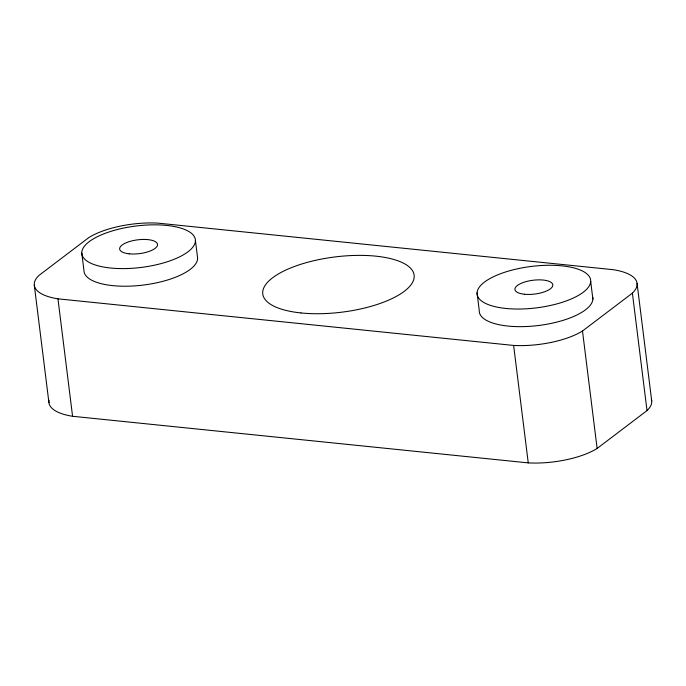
<?xml version="1.0" encoding="UTF-8"?>
<svg xmlns="http://www.w3.org/2000/svg" width="686" height="686" viewBox="0 0 686 686"><rect width="100%" height="100%" fill="white"/><g stroke="black" fill="none" stroke-linecap="round" stroke-linejoin="round"><path stroke-width="1.03" d="M57.95 298.83L513.625 345.435A57.204 20.872 -7.1 0 0 582.5 331.004L632.389 293.145A57.204 20.872 -7.1 0 0 613.421 269.718L157.746 223.113A57.204 20.872 -7.1 0 0 88.871 237.545L38.982 275.403A57.204 20.872 -7.1 0 0 57.95 298.83L72.579 416.282L528.254 462.887A57.204 20.872 -7.1 0 0 597.129 448.455L647.018 410.597A57.204 20.872 -7.1 0 0 651.357 399.269M637.071 283.361L651.7 400.813M632.389 293.145L647.018 410.597M590.697 281.432A57.204 20.872 -7.1 0 1 504.527 308.306A57.204 20.872 -7.1 0 1 506.414 271.716A57.204 20.872 -7.1 0 1 590.697 281.432L592.884 299.053M582.5 331.004L597.129 448.455M513.625 345.435L528.254 462.887M477.062 292.871L479.257 310.492A57.204 20.872 -7.1 0 0 537.455 325.627A57.204 20.872 -7.1 0 0 592.764 297.235M195.416 240.452A57.204 20.872 -7.1 0 1 110.523 268.012A57.204 20.872 -7.1 0 1 109.837 231.697A57.204 20.872 -7.1 0 1 195.416 240.452L197.611 258.065A57.204 20.872 -7.1 0 1 141.187 285.307A57.204 20.872 -7.1 0 1 83.966 270.61L81.771 252.988M34.3 285.187L48.929 402.639M72.579 416.282A57.204 20.872 -7.1 0 1 49.023 400.255M301.008 312.945A76.275 27.834 -7.1 0 0 414.198 276.192A76.275 27.834 -7.1 0 0 300.091 264.522A76.275 27.834 -7.1 0 0 301.008 312.945M129.234 253.82A19.071 6.954 -7.1 0 0 157.531 244.628A19.071 6.954 -7.1 0 0 129.011 241.712A19.071 6.954 -7.1 0 0 129.234 253.82M524.524 294.251A19.071 6.954 -7.1 0 0 552.822 285.067A19.071 6.954 -7.1 0 0 524.293 282.143A19.071 6.954 -7.1 0 0 524.524 294.251"/></g></svg>
